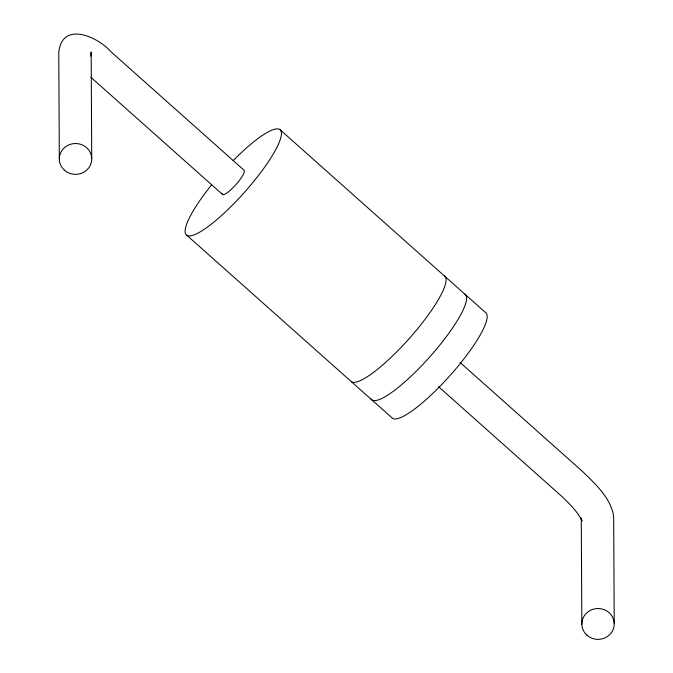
<?xml version="1.0" encoding="UTF-8"?>
<svg xmlns="http://www.w3.org/2000/svg" width="673" height="673" viewBox="0 0 673 673"><rect width="100%" height="100%" fill="white"/><g stroke="black" fill="none" stroke-linecap="round" stroke-linejoin="round"><path stroke-width="1.01" d="M90.754 56.044L91.166 51.989L91.721 158.433M279.791 129.452L485.502 312.524A70.455 14.957 -48.3 0 1 451.591 373.784A70.455 14.957 -48.3 0 1 392.544 418.328L186.825 235.256M459.869 362.301L582.599 471.521C595.403 484.173 610.874 497.768 613.667 516.528L614.23 623.434M90.922 77.319L222.62 194.522M438.518 386.664L560.811 495.496C568.769 502.958 576.795 510.799 581.994 520.507M581.236 518.95L581.724 520.936M581.8 520.944L581.279 518.025L581.842 624.46M59.333 159.459L58.77 52.553C61.866 20.493 98.123 36.763 111.112 51.922L243.996 170.185A16.202 3.441 -48.3 0 1 234.776 185.849A16.202 3.441 -48.3 0 1 222.233 193.605M444.357 275.905A70.455 14.957 -48.3 0 1 410.454 337.173A70.455 14.957 -48.3 0 1 351.399 381.709M233.195 160.586A70.455 14.957 -48.3 0 1 278.269 144.544A70.455 14.957 -48.3 0 1 201.042 231.352A70.455 14.957 -48.3 0 1 211.583 184.873M464.925 294.219A70.455 14.957 -48.3 0 1 428.575 358.229A70.455 14.957 -48.3 0 1 370.907 398.853M586.957 635.203A16.202 15.412 -0.3 0 0 613.818 627.438A16.202 15.412 -0.3 0 0 593.325 609.208A16.202 15.412 -0.3 0 0 586.957 635.203M64.448 170.202A16.202 15.412 -0.3 0 0 91.309 162.437A16.202 15.412 -0.3 0 0 70.816 144.199A16.202 15.412 -0.3 0 0 64.448 170.202"/></g></svg>
